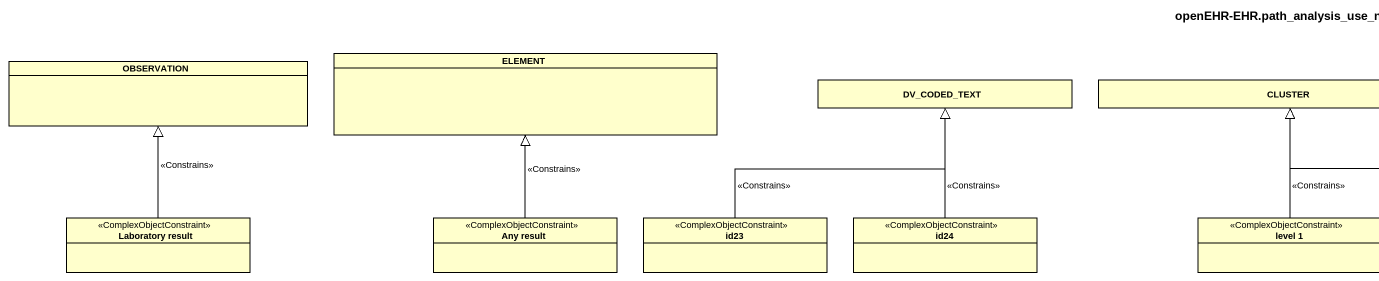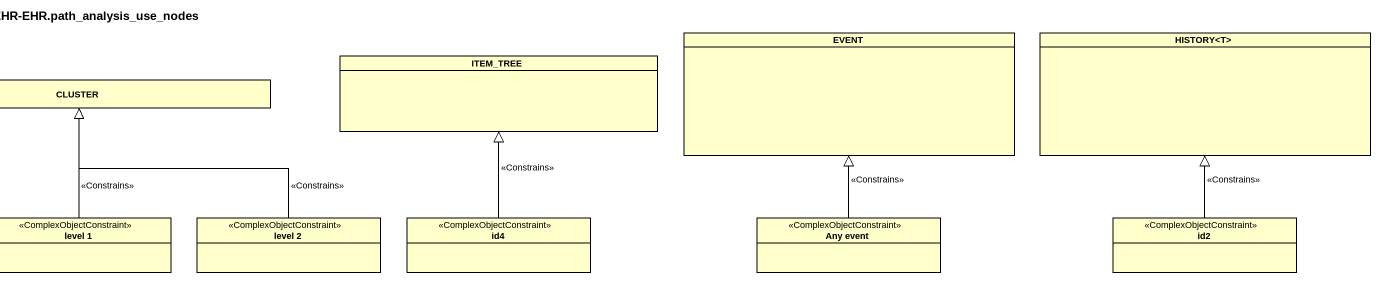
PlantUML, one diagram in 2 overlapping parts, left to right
@startuml
title openEHR-EHR.path_analysis_use_nodes
hide circle
hide empty members
class EVENT
class "HISTORY<T>" as HISTORY_T
class OBSERVATION
class ELEMENT
class DV_CODED_TEXT
class CLUSTER
class ITEM_TREE
class "Laboratory result" as Laboratory_result <<ComplexObjectConstraint>>
class "Any result" as Any_result <<ComplexObjectConstraint>>
class id23 <<ComplexObjectConstraint>>
class id24 <<ComplexObjectConstraint>>
class "level 1" as level_1 <<ComplexObjectConstraint>>
class "level 2" as level_2 <<ComplexObjectConstraint>>
class id4 <<ComplexObjectConstraint>>
class "Any event" as Any_event <<ComplexObjectConstraint>>
class id2 <<ComplexObjectConstraint>>
Laboratory_result -up-|> OBSERVATION : <<Constrains>>
Any_result -up-|> ELEMENT : <<Constrains>>
id23 -up-|> DV_CODED_TEXT : <<Constrains>>
id24 -up-|> DV_CODED_TEXT : <<Constrains>>
level_1 -up-|> CLUSTER : <<Constrains>>
level_2 -up-|> CLUSTER : <<Constrains>>
id4 -up-|> ITEM_TREE : <<Constrains>>
Any_event -up-|> EVENT : <<Constrains>>
id2 -up-|> HISTORY_T : <<Constrains>>
@enduml
